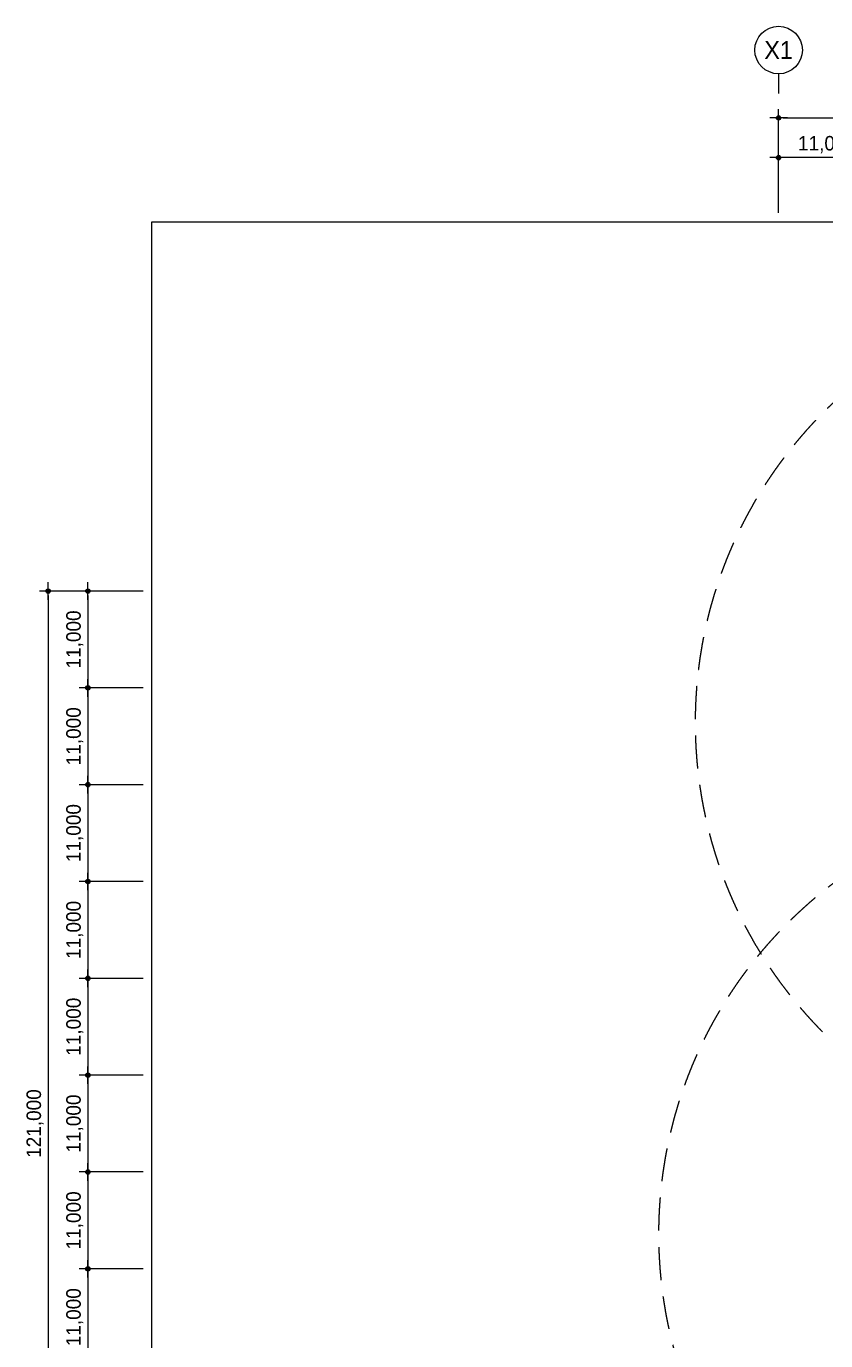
# Model space of a CAD drawing. Header units: millimetres. Extents: x 252828975 to 254701257, y 504285920 to 504535855.
# Drawn here: x 254348899 to 254439726, y 504386408 to 504535739 of the extents above; entities that cross this region are included whole.
import ezdxf
from ezdxf.enums import TextEntityAlignment as Align

# ---------------------------------------------------------------- set-up
doc = ezdxf.new("R2010")
doc.units = ezdxf.units.MM
doc.linetypes.add('HIDDEN2', pattern=[0.1875, 0.125, -0.0625])
for name, color, linetype in [('4A.TEC DIM', 7, 'Continuous'), ('4A.TEC DIM 1', 7, 'Continuous'), ('4A.TEC TEXT 2', 3, 'Continuous'), ('4A.TEC 심볼', 7, 'Continuous'), ('방화면적', 3, 'Continuous')]:
    doc.layers.add(name, color=color, linetype=linetype)
doc.layers.add('DEFPOINT', color=135, linetype='Continuous', plot=False)
doc.styles.add('GHS', font='malgun.ttf')
doc.styles.add('나눔고딕', font='')
doc.styles.add('돋움', font='')
doc.styles.add('울릉도L', font='')
doc.styles.get('나눔고딕').set_extended_font_data('Dotum')
doc.styles.get('돋움').set_extended_font_data('Dotum')
doc.styles.get('울릉도L').set_extended_font_data('Dotum')
doc.dimstyles.new('DIM_400(외부치수)', dxfattribs={"dimscale": 1200, "dimtxt": 3.3, "dimasz": 1, "dimexe": 2, "dimexo": 2, "dimgap": 1, "dimtad": 1, "dimdec": 0, "dimdsep": 46, "dimlunit": 6, "dimtxsty": '울릉도L', "dimblk1": 'DIMDOT', "dimblk2": 'DIMDOT', "dimsah": 1, "dimcen": 2.5, "dimdle": 1.5, "dimclrd": 8, "dimclre": 8, "dimclrt": 3, "dimadec": 0, "dimazin": 0, "dimtfac": 1, "dimtdec": 0, "dimtix": 1, "dimtmove": 2, "dimatfit": 3, "dimldrblk": 'DIMDOT', "dimfxl": 1, "dimtvp": 1, "dimtolj": 1, "dimtzin": 0, "dimarcsym": 0})
doc.dimstyles.new('DIM_600(외부치수)', dxfattribs={"dimscale": 400, "dimtxt": 3.3, "dimasz": 1, "dimexe": 2, "dimexo": 2, "dimgap": 1, "dimtad": 1, "dimdec": 0, "dimdsep": 46, "dimlunit": 6, "dimtxsty": '나눔고딕', "dimblk1": 'DIMDOT', "dimblk2": 'DIMDOT', "dimsah": 1, "dimcen": 2.5, "dimdle": 1.5, "dimclrd": 8, "dimclre": 8, "dimclrt": 3, "dimadec": 0, "dimazin": 0, "dimtfac": 1, "dimtdec": 0, "dimtix": 1, "dimtmove": 2, "dimatfit": 3, "dimldrblk": 'DIMDOT', "dimfxl": 1, "dimtvp": 1, "dimtolj": 1, "dimtzin": 0, "dimarcsym": 0})

# ---------------------------------------------------------------- blocks, each defined once
blk = doc.blocks.new('DIMDOT')
at = {"color": 0}
blk.add_line((-2, 0), (2, 0), dxfattribs=at)
for radius in [0.5, 0.25]:
    blk.add_circle((0, 0), radius, dxfattribs=at)
blk = doc.blocks.new('*D109')
at = {"layer": '4A.TEC DIM', "color": 8, "lineweight": -2, "transparency": 16777216}
for p, q in [((169308, -49972), (169308, -38188)), ((303308, -49972), (303308, -38188)), ((169808, -39188), (302808, -39188))]:
    blk.add_line(p, q, dxfattribs=at)
at = {"layer": 'Defpoints', "color": 0, "transparency": 16777216}
for p in [(303308, -39188), (169308, -50972), (303308, -50972)]:
    blk.add_point(p, dxfattribs=at)
at = {"layer": '4A.TEC DIM', "color": 8, "lineweight": -2, "transparency": 16777216, "xscale": 500, "yscale": 500, "zscale": 500, "rotation": 180}
blk.add_blockref('DIMDOT', (169308, -39188), dxfattribs=at)
at = {"layer": '4A.TEC DIM', "color": 8, "lineweight": -2, "transparency": 16777216, "xscale": 500, "yscale": 500, "zscale": 500}
blk.add_blockref('DIMDOT', (303308, -39188), dxfattribs=at)
at = {"layer": '4A.TEC DIM', "color": 3, "transparency": 16777216, "insert": (236308, -37703), "char_height": 1650, "attachment_point": 5, "style": '나눔고딕'}
blk.add_mtext('\\A1;134,000', dxfattribs=at)
blk = doc.blocks.new('ccs122')
at = {"layer": '4A.TEC 심볼'}
blk.add_line((0, 8), (0, 3), dxfattribs=at)
blk.add_circle((0, 14), 6, dxfattribs=at)
at = {"layer": '4A.TEC TEXT 2', "color": 3, "style": 'GHS'}
blk.add_attdef('NO', text='', height=4.5, dxfattribs=at).set_placement((-0.01, 14.02), align=Align.MIDDLE_CENTER)
blk = doc.blocks.new('*D111')
at = {"layer": '4A.TEC DIM', "color": 8, "lineweight": -2, "transparency": 16777216}
for p, q in [((97105, -136937), (89832, -136937)), ((90832, -137437), (90832, -147437)), ((97105, -147937), (89832, -147937))]:
    blk.add_line(p, q, dxfattribs=at)
at = {"layer": 'Defpoints', "color": 0, "transparency": 16777216}
for p in [(98105, -136937), (90832, -147937), (98105, -147937)]:
    blk.add_point(p, dxfattribs=at)
at = {"layer": '4A.TEC DIM', "color": 8, "lineweight": -2, "transparency": 16777216, "xscale": 500, "yscale": 500, "zscale": 500}
for p, rotation in [((90832, -136937), 90), ((90832, -147937), 270)]:
    blk.add_blockref('DIMDOT', p, dxfattribs=dict(at, rotation=rotation))
at = {"layer": '4A.TEC DIM', "color": 3, "transparency": 16777216, "insert": (89347, -142437), "char_height": 1650, "attachment_point": 5, "rotation": 90, "style": '나눔고딕'}
blk.add_mtext('\\A1;11,000', dxfattribs=at)
blk = doc.blocks.new('*D112')
at = {"layer": '4A.TEC DIM', "color": 8, "lineweight": -2, "transparency": 16777216}
for p, q in [((97105, -92937), (85320, -92937)), ((86320, -93437), (86320, -213437)), ((97105, -213937), (85320, -213937))]:
    blk.add_line(p, q, dxfattribs=at)
at = {"layer": 'Defpoints', "color": 0, "transparency": 16777216}
for p in [(98105, -92937), (86320, -213937), (98105, -213937)]:
    blk.add_point(p, dxfattribs=at)
at = {"layer": '4A.TEC DIM', "color": 8, "lineweight": -2, "transparency": 16777216, "xscale": 500, "yscale": 500, "zscale": 500}
for p, rotation in [((86320, -92937), 90), ((86320, -213937), 270)]:
    blk.add_blockref('DIMDOT', p, dxfattribs=dict(at, rotation=rotation))
at = {"layer": '4A.TEC DIM', "color": 3, "transparency": 16777216, "insert": (84835, -153437), "char_height": 1650, "attachment_point": 5, "rotation": 90, "style": '나눔고딕'}
blk.add_mtext('\\A1;121,000', dxfattribs=at)
blk = doc.blocks.new('*D116')
at = {"layer": '4A.TEC DIM', "color": 8, "lineweight": -2, "transparency": 16777216}
for p, q in [((97105, -169937), (89832, -169937)), ((90832, -170437), (90832, -180437)), ((97105, -180937), (89832, -180937))]:
    blk.add_line(p, q, dxfattribs=at)
at = {"layer": 'Defpoints', "color": 0, "transparency": 16777216}
for p in [(98105, -169937), (90832, -180937), (98105, -180937)]:
    blk.add_point(p, dxfattribs=at)
at = {"layer": '4A.TEC DIM', "color": 8, "lineweight": -2, "transparency": 16777216, "xscale": 500, "yscale": 500, "zscale": 500}
for p, rotation in [((90832, -169937), 90), ((90832, -180937), 270)]:
    blk.add_blockref('DIMDOT', p, dxfattribs=dict(at, rotation=rotation))
at = {"layer": '4A.TEC DIM', "color": 3, "transparency": 16777216, "insert": (89347, -175437), "char_height": 1650, "attachment_point": 5, "rotation": 90, "style": '나눔고딕'}
blk.add_mtext('\\A1;11,000', dxfattribs=at)
blk = doc.blocks.new('*D117')
at = {"layer": '4A.TEC DIM', "color": 8, "lineweight": -2, "transparency": 16777216}
for p, q in [((97105, -158937), (89832, -158937)), ((90832, -159437), (90832, -169437)), ((97105, -169937), (89832, -169937))]:
    blk.add_line(p, q, dxfattribs=at)
at = {"layer": 'Defpoints', "color": 0, "transparency": 16777216}
for p in [(98105, -158937), (90832, -169937), (98105, -169937)]:
    blk.add_point(p, dxfattribs=at)
at = {"layer": '4A.TEC DIM', "color": 8, "lineweight": -2, "transparency": 16777216, "xscale": 500, "yscale": 500, "zscale": 500}
for p, rotation in [((90832, -158937), 90), ((90832, -169937), 270)]:
    blk.add_blockref('DIMDOT', p, dxfattribs=dict(at, rotation=rotation))
at = {"layer": '4A.TEC DIM', "color": 3, "transparency": 16777216, "insert": (89347, -164437), "char_height": 1650, "attachment_point": 5, "rotation": 90, "style": '나눔고딕'}
blk.add_mtext('\\A1;11,000', dxfattribs=at)
blk = doc.blocks.new('*D118')
at = {"layer": '4A.TEC DIM', "color": 8, "lineweight": -2, "transparency": 16777216}
for p, q in [((97105, -147937), (89832, -147937)), ((90832, -148437), (90832, -158437)), ((97105, -158937), (89832, -158937))]:
    blk.add_line(p, q, dxfattribs=at)
at = {"layer": 'Defpoints', "color": 0, "transparency": 16777216}
for p in [(98105, -147937), (90832, -158937), (98105, -158937)]:
    blk.add_point(p, dxfattribs=at)
at = {"layer": '4A.TEC DIM', "color": 8, "lineweight": -2, "transparency": 16777216, "xscale": 500, "yscale": 500, "zscale": 500}
for p, rotation in [((90832, -147937), 90), ((90832, -158937), 270)]:
    blk.add_blockref('DIMDOT', p, dxfattribs=dict(at, rotation=rotation))
at = {"layer": '4A.TEC DIM', "color": 3, "transparency": 16777216, "insert": (89347, -153437), "char_height": 1650, "attachment_point": 5, "rotation": 90, "style": '나눔고딕'}
blk.add_mtext('\\A1;11,000', dxfattribs=at)
blk = doc.blocks.new('*D119')
at = {"layer": '4A.TEC DIM', "color": 8, "lineweight": -2, "transparency": 16777216}
for p, q in [((169308, -49972), (169308, -42699)), ((180308, -49972), (180308, -42699)), ((179808, -43699), (169808, -43699))]:
    blk.add_line(p, q, dxfattribs=at)
at = {"layer": 'Defpoints', "color": 0, "transparency": 16777216}
for p in [(169308, -43699), (169308, -50972), (180308, -50972)]:
    blk.add_point(p, dxfattribs=at)
at = {"layer": '4A.TEC DIM', "color": 8, "lineweight": -2, "transparency": 16777216, "xscale": 500, "yscale": 500, "zscale": 500, "rotation": 180}
blk.add_blockref('DIMDOT', (169308, -43699), dxfattribs=at)
at = {"layer": '4A.TEC DIM', "color": 8, "lineweight": -2, "transparency": 16777216, "xscale": 500, "yscale": 500, "zscale": 500}
blk.add_blockref('DIMDOT', (180308, -43699), dxfattribs=at)
at = {"layer": '4A.TEC DIM', "color": 3, "transparency": 16777216, "insert": (174808, -42214), "char_height": 1650, "attachment_point": 5, "style": '나눔고딕'}
blk.add_mtext('\\A1;11,000', dxfattribs=at)
blk = doc.blocks.new('*D129')
at = {"layer": '4A.TEC DIM', "color": 8, "lineweight": -2, "transparency": 16777216}
for p, q in [((97105, -125937), (89832, -125937)), ((90832, -126437), (90832, -136437)), ((97105, -136937), (89832, -136937))]:
    blk.add_line(p, q, dxfattribs=at)
at = {"layer": 'Defpoints', "color": 0, "transparency": 16777216}
for p in [(98105, -125937), (90832, -136937), (98105, -136937)]:
    blk.add_point(p, dxfattribs=at)
at = {"layer": '4A.TEC DIM', "color": 8, "lineweight": -2, "transparency": 16777216, "xscale": 500, "yscale": 500, "zscale": 500}
for p, rotation in [((90832, -125937), 90), ((90832, -136937), 270)]:
    blk.add_blockref('DIMDOT', p, dxfattribs=dict(at, rotation=rotation))
at = {"layer": '4A.TEC DIM', "color": 3, "transparency": 16777216, "insert": (89347, -131437), "char_height": 1650, "attachment_point": 5, "rotation": 90, "style": '나눔고딕'}
blk.add_mtext('\\A1;11,000', dxfattribs=at)
blk = doc.blocks.new('*D130')
at = {"layer": '4A.TEC DIM', "color": 8, "lineweight": -2, "transparency": 16777216}
for p, q in [((97105, -114937), (89832, -114937)), ((90832, -115437), (90832, -125437)), ((97105, -125937), (89832, -125937))]:
    blk.add_line(p, q, dxfattribs=at)
at = {"layer": 'Defpoints', "color": 0, "transparency": 16777216}
for p in [(98105, -114937), (90832, -125937), (98105, -125937)]:
    blk.add_point(p, dxfattribs=at)
at = {"layer": '4A.TEC DIM', "color": 8, "lineweight": -2, "transparency": 16777216, "xscale": 500, "yscale": 500, "zscale": 500}
for p, rotation in [((90832, -114937), 90), ((90832, -125937), 270)]:
    blk.add_blockref('DIMDOT', p, dxfattribs=dict(at, rotation=rotation))
at = {"layer": '4A.TEC DIM', "color": 3, "transparency": 16777216, "insert": (89347, -120437), "char_height": 1650, "attachment_point": 5, "rotation": 90, "style": '나눔고딕'}
blk.add_mtext('\\A1;11,000', dxfattribs=at)
blk = doc.blocks.new('*D131')
at = {"layer": '4A.TEC DIM', "color": 8, "lineweight": -2, "transparency": 16777216}
for p, q in [((97105, -103937), (89832, -103937)), ((90832, -104437), (90832, -114437)), ((97105, -114937), (89832, -114937))]:
    blk.add_line(p, q, dxfattribs=at)
at = {"layer": 'Defpoints', "color": 0, "transparency": 16777216}
for p in [(98105, -103937), (90832, -114937), (98105, -114937)]:
    blk.add_point(p, dxfattribs=at)
at = {"layer": '4A.TEC DIM', "color": 8, "lineweight": -2, "transparency": 16777216, "xscale": 500, "yscale": 500, "zscale": 500}
for p, rotation in [((90832, -103937), 90), ((90832, -114937), 270)]:
    blk.add_blockref('DIMDOT', p, dxfattribs=dict(at, rotation=rotation))
at = {"layer": '4A.TEC DIM', "color": 3, "transparency": 16777216, "insert": (89347, -109437), "char_height": 1650, "attachment_point": 5, "rotation": 90, "style": '나눔고딕'}
blk.add_mtext('\\A1;11,000', dxfattribs=at)
blk = doc.blocks.new('*D132')
at = {"layer": '4A.TEC DIM', "color": 8, "lineweight": -2, "transparency": 16777216}
for p, q in [((97105, -92937), (89832, -92937)), ((90832, -93437), (90832, -103437)), ((97105, -103937), (89832, -103937))]:
    blk.add_line(p, q, dxfattribs=at)
at = {"layer": 'Defpoints', "color": 0, "transparency": 16777216}
for p in [(98105, -92937), (90832, -103937), (98105, -103937)]:
    blk.add_point(p, dxfattribs=at)
at = {"layer": '4A.TEC DIM', "color": 8, "lineweight": -2, "transparency": 16777216, "xscale": 500, "yscale": 500, "zscale": 500}
for p, rotation in [((90832, -92937), 90), ((90832, -103937), 270)]:
    blk.add_blockref('DIMDOT', p, dxfattribs=dict(at, rotation=rotation))
at = {"layer": '4A.TEC DIM', "color": 3, "transparency": 16777216, "insert": (89347, -98437), "char_height": 1650, "attachment_point": 5, "rotation": 90, "style": '나눔고딕'}
blk.add_mtext('\\A1;11,000', dxfattribs=at)
blk = doc.blocks.new('*D147')
at = {"layer": '4A.TEC DIM 1', "color": 8, "linetype": 'ByBlock', "lineweight": -2, "transparency": 16777216}
for p, q in [((83596, 104092), (77013, 93494)), ((50000, 50000), (76380, 92474))]:
    blk.add_line(p, q, dxfattribs=at)
at = {"layer": 'Defpoints', "color": 0, "transparency": 16777216}
for p in [(76380, 92474), (50000, 50000)]:
    blk.add_point(p, dxfattribs=at)
at = {"layer": '4A.TEC DIM 1', "color": 8, "lineweight": -2, "transparency": 16777216, "xscale": 1200, "yscale": 1200, "zscale": 1200, "rotation": 238.1562189976001}
blk.add_blockref('DIMDOT', (76380, 92474), dxfattribs=at)
at = {"layer": '4A.TEC DIM 1', "color": 3, "transparency": 16777216, "insert": (78750, 100465), "char_height": 1680, "attachment_point": 5, "rotation": 58.15622, "style": '돋움'}
blk.add_mtext('\\A1;R50,000', dxfattribs=at)
blk = doc.blocks.new('dwgFD3B')
at = {"layer": 'DEFPOINT', "elevation": -0.45}
blk.add_lwpolyline([(98105, -50972.46), (323011.22, -50972.46), (323011.22, -250400.62), (98105, -250400.62)], close=True, dxfattribs=at)
at = {"layer": '4A.TEC 심볼'}
ref = blk.add_blockref('ccs122', (169307.63, -37775.62, -1666.67), dxfattribs=dict(at, xscale=449.999997974715, yscale=449.999997974715, zscale=449.999997974715))
ref.add_attrib('NO', 'X1', dxfattribs={"layer": '0', "color": 3, "height": 2025, "style": '울릉도L'}).set_placement((169304.85, -31467.56, -1666.67), align=Align.MIDDLE_CENTER)
at = {"layer": '4A.TEC DIM'}
for base, p1, p2, picture, middle in [((303307.63, -39187.59, -1666.67), (169307.63, -50972.46, -1666.67), (303307.63, -50972.46, -1666.67), '*D109', (236307.63, -37702.51, -1666.67)), ((169307.63, -43699.04, -1666.67), (180307.63, -50972.45, -1666.67), (169307.63, -50972.45, -1666.67), '*D119', (174807.63, -42213.96, -1666.67))]:
    dim = blk.add_linear_dim(base=base, p1=p1, p2=p2, dimstyle='DIM_600(외부치수)', override={"dimscale": 500, "dimdec": 1, "dimblk1": 'DIMDOT', "dimblk2": 'DIMDOT'}, dxfattribs=at)
    dim.commit()
    dim.dimension.update_dxf_attribs({"geometry": picture, "text_midpoint": middle})
for base, p1, p2, picture, middle in [((86320.13, -213936.83, -0.45), (98105, -92936.83, -0.45), (98104.99, -213936.83, -0.45), '*D112', (84835.06, -153436.83, -0.45)), ((90831.58, -103936.83, -0.45), (98105, -92936.83, -0.45), (98105, -103936.83, -0.45), '*D132', (89346.5, -98436.83, -0.45)), ((90831.58, -114936.83, -0.45), (98105, -103936.83, -0.45), (98105, -114936.83, -0.45), '*D131', (89346.5, -109436.83, -0.45)), ((90831.58, -125936.83, -0.45), (98105, -114936.83, -0.45), (98105, -125936.83, -0.45), '*D130', (89346.5, -120436.83, -0.45)), ((90831.58, -136936.83, -0.45), (98105, -125936.83, -0.45), (98105, -136936.83, -0.45), '*D129', (89346.5, -131436.83, -0.45)), ((90831.58, -147936.83, -0.45), (98105, -136936.83, -0.45), (98105, -147936.83, -0.45), '*D111', (89346.5, -142436.83, -0.45)), ((90831.58, -158936.83, -0.45), (98105, -147936.83, -0.45), (98105, -158936.83, -0.45), '*D118', (89346.51, -153436.83, -0.45)), ((90831.58, -169936.83, -0.45), (98105, -158936.83, -0.45), (98105, -169936.83, -0.45), '*D117', (89346.51, -164436.83, -0.45)), ((90831.58, -180936.83, -0.45), (98105, -169936.83, -0.45), (98105, -180936.83, -0.45), '*D116', (89346.51, -175436.83, -0.45))]:
    dim = blk.add_linear_dim(base=base, p1=p1, p2=p2, angle=90, dimstyle='DIM_600(외부치수)', override={"dimscale": 500, "dimdec": 1, "dimblk1": 'DIMDOT', "dimblk2": 'DIMDOT'}, dxfattribs=at)
    dim.commit()
    dim.dimension.update_dxf_attribs({"geometry": picture, "text_midpoint": middle})
blk = doc.blocks.new('zw$2514')
at = {"color": 4, "linetype": 'HIDDEN2', "ltscale": 30000}
blk.add_circle((50000, 50000), 50000, dxfattribs=at)
at = {"layer": '4A.TEC DIM 1', "linetype": 'ByBlock'}
dim = blk.add_radius_dim(center=(50000, 50000), mpoint=(76380.3, 92474.5), dimstyle='DIM_400(외부치수)', override={"dimtxt": 1.4, "dimexe": 3, "dimtih": 0, "dimtxsty": '돋움', "dimtix": 1, "dimtmove": 2}, dxfattribs=at)
dim.commit()
dim.dimension.update_dxf_attribs({"geometry": '*D147', "text_midpoint": (78749.8, 100465.2)})

msp = doc.modelspace()

# ---------------------------------------------------------------- linework, layer by layer
at = {"layer": 'DEFPOINT', "elevation": 3332.88}
msp.add_lwpolyline([(254363171.54, 504513541.7), (254588077.77, 504513541.7), (254588077.77, 504314113.54), (254363171.54, 504314113.54)], close=True, dxfattribs=at)

# ---------------------------------------------------------------- block references
msp.add_blockref('dwgFD3B', (254265066.54, 504564514.16, 3333.33))
at = {"layer": '방화면적', "rotation": 322.5492943049505}
for p in [(254404836.4, 504447347.42, -0.45), (254400676.4, 504389227.42, -0.45)]:
    msp.add_blockref('zw$2514', p, dxfattribs=at)

doc.saveas('drawing.dxf')
